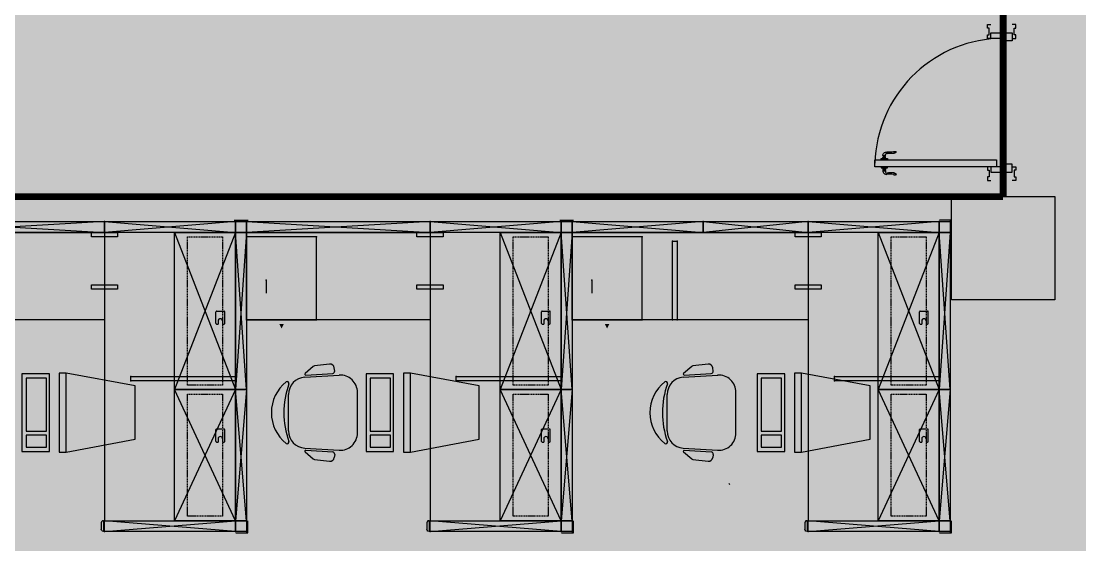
# Model space of a CAD drawing. Header units: millimetres. Extents: x 11706 to 69606, y 10911 to 38811.
# Drawn here: x 20699 to 26852, y 15061 to 18106 of the extents above; entities that cross this region are included whole.
import ezdxf

# ---------------------------------------------------------------- set-up
doc = ezdxf.new("R2010")
doc.units = ezdxf.units.MM
doc.linetypes.add('DASHED', pattern=[0.75, 0.5, -0.25])
doc.linetypes.add('HIDDEN', pattern=[9.525, 6.35, -3.175])
for name, color, linetype in [('doors', 4, 'Continuous'), ('floor', 172, 'Continuous'), ('Furniture', 34, 'Continuous'), ('wall', 5, 'Continuous')]:
    doc.layers.add(name, color=color, linetype=linetype)
doc.layers.add('windows line', color=151, linetype='Continuous', lineweight=0)
doc.styles.get("Standard").update_dxf_attribs({"font": 'arial.ttf'})

# ---------------------------------------------------------------- blocks, each defined once
blk = doc.blocks.new('comp')
at = {"lineweight": -3}
for p, q in [((-155.5, 657.2), (-230.5, 258)), ((154.5, 657.2), (-155.5, 657.2)), ((229.5, 258), (154.5, 657.2)), ((229.5, 258), (-230.5, 258)), ((-230.5, 258), (-230.5, 217.2)), ((229.5, 217.2), (229.5, 258)), ((-230.5, 217.2), (229.5, 217.2))]:
    blk.add_line(p, q, dxfattribs=at)
for p, q in [((225, 160), (-225, 160)), ((-225, 160), (-225, 0)), ((106.6, 142.1), (-201.3, 142.1)), ((-201.3, 142.1), (-201.3, 23.7)), ((106.6, 23.7), (106.6, 142.1)), ((201.3, 142.1), (130.3, 142.1)), ((130.3, 142.1), (130.3, 23.7)), ((201.3, 23.7), (201.3, 142.1)), ((225, 0), (225, 160)), ((-225, 0), (225, 0)), ((-201.3, 23.7), (106.6, 23.7)), ((130.3, 23.7), (201.3, 23.7))]:
    blk.add_line(p, q)
blk = doc.blocks.new('chair 6')
for p, q in [((-10.61, 45), (10.61, 45)), ((-22.75, 35.44), (-26.92, 30.68)), ((-21.87, 35.08), (-22.85, 19.39)), ((-20.59, 35.62), (-21.84, 15.62)), ((20.59, 35.62), (21.84, 15.62)), ((21.87, 35.08), (22.85, 19.39)), ((26.92, 30.68), (22.75, 35.44)), ((-27.22, 29.99), (-28.22, 21.2)), ((28.22, 21.2), (27.22, 29.99)), ((-24.24, 18.23), (-26.02, 18.43)), ((24.24, 18.23), (26.02, 18.43)), ((-11.86, 5), (11.86, 5))]:
    blk.add_line(p, q)
for centre, radius, start, end in [((0, 32.11), 22.89, 38.52766, 141.47234), ((-10.61, 35), 10, 90, 176.42367), ((-17.12, 45.75), 1, 141.47234, 289.90371), ((0, -1.55), 49.3, 70.09629, 109.90371), ((10.61, 35), 10, 3.57633, 90), ((17.12, 45.75), 1, 250.09629, 38.52766), ((-22.37, 35.11), 0.5, 356.42367, 138.80146), ((22.37, 35.11), 0.5, 41.19854, 183.57633), ((-25.98, 29.85), 1.25, 138.80146, 173.50442), ((25.98, 29.85), 1.25, 6.49558, 41.19854), ((-25.74, 20.92), 2.5, 173.50442, 263.50442), ((-24.1, 19.47), 1.25, 263.50442, 356.42367), ((24.1, 19.47), 1.25, 183.57633, 276.49558), ((25.74, 20.92), 2.5, 276.49558, 6.49558), ((-11.86, 15), 10, 176.42367, 270), ((11.86, 15), 10, 270, 3.57633)]:
    blk.add_arc(centre, radius, start, end)
blk = doc.blocks.new('door-handle')
at = {"color": 0}
for p, q in [((-32, 10), (-32, -10)), ((-30, 9), (-32, 9)), ((-30, 9), (-30, -9)), ((-19, 9), (-21, 9)), ((-21, 9), (-21, -9)), ((-19, 10), (-19, -10)), ((-9, 10), (-19, 10)), ((0, 25), (-9, 25)), ((-9, 25), (-9, -25)), ((0, -25), (0, 25)), ((-32, -10), (-40.3, -10)), ((-30, -9), (-32, -9)), ((-19, -9), (-21, -9)), ((-9, -10), (-19, -10)), ((-9, -25), (0, -25)), ((-61.7, -93.1), (-60.8, -94))]:
    blk.add_line(p, q, dxfattribs=at)
for centre, radius, start, end in [((-34.5, -14.9), 25, 84.35495, 191.57472), ((-25.5, 16.2), 8.47, 237.89021, 302.10979), ((-38.9, -82.4), 25.1, 149.32935, 204.97263), ((-91.1, -62.2), 42.6, 313.56134, 358.16916), ((-90.2, -63.1), 42.6, 313.56134, 358.16916), ((-242.8, -39.2), 184.8, 350.53954, 5.99139), ((-39.7, -19.5), 9.55, 85.97688, 192.32568), ((-595.6, -61.6), 548.1, 359.69304, 4.18611), ((-25.5, -16.2), 8.47, 57.89021, 122.10979)]:
    blk.add_arc(centre, radius, start, end, dxfattribs=at)
blk = doc.blocks.new('door 810x125')
at = {"layer": 'doors', "color": 34, "linetype": 'ByBlock'}
for points in [[(-62.5, -32), (-82.5, -32), (-82.5, -12), (-72.5, -12), (-72.5, 28), (-82.5, 28), (-82.5, 48), (-62.5, 48)], [(62.5, 0), (-62.5, 0), (-62.5, -47), (-10.5, -47), (-10.5, -32), (62.5, -32), (62.5, 0)], [(62.5, -32), (82.5, -32), (82.5, -12), (72.5, -12), (72.5, 28), (82.5, 28), (82.5, 48), (62.5, 48)], [(29.5, -32), (735.5, -32), (735.5, -72), (29.5, -72), (29.5, -32)], [(-62.5, -778), (-82.5, -778), (-82.5, -798), (-72.5, -798), (-72.5, -838), (-82.5, -838), (-82.5, -858), (-62.5, -858)], [(62.5, -810), (-62.5, -810), (-62.5, -763), (-10.5, -763), (-10.5, -778), (62.5, -778), (62.5, -810)], [(62.5, -778), (82.5, -778), (82.5, -798), (72.5, -798), (72.5, -838), (82.5, -838), (82.5, -858), (62.5, -858)]]:
    blk.add_lwpolyline(points, dxfattribs=at)
at = {"layer": 'doors'}
blk.add_arc((-10.5, -32), 746.3, 272.80111, 358.46429, dxfattribs=at)
at = {"layer": 'doors', "color": 34, "linetype": 'ByBlock', "zscale": 0.07530120532436947}
for p, xscale, yscale, rotation in [((681.6, -32), 0.7530120532028377, 0.7530120532028377, 270.0000000310026), ((681.6, -72), -0.753012053319253, 0.753012053319253, 269.9999999689974)]:
    blk.add_blockref('door-handle', p, dxfattribs=dict(at, xscale=xscale, yscale=yscale, rotation=rotation))

msp = doc.modelspace()

# ---------------------------------------------------------------- hatches: boundary and pattern name
at = {"layer": 'floor', "true_color": 0xfef4cd}
h = msp.add_hatch(color=254, dxfattribs=at)
h.paths.add_polyline_path([(16506.5, 11710.5), (12406.5, 11710.5), (12406.6, 15810.5), (16506.5, 15810.5), (16506.5, 14810.5), (16606.5, 14810.5), (16606.5, 16010.5), (16506.5, 16010.5), (16506.5, 16910.5), (16606.5, 16910.5), (16606.5, 18185.5), (12406.5, 18185.5), (12406.5, 22335.5), (18706.5, 22335.5), (18706.5, 22085.5), (18956.5, 22085.5), (18956.5, 17085.5), (18706.5, 17085.5), (18706.5, 16485.5), (19306.5, 16485.5), (19306.5, 17085.5), (19056.5, 17085.5), (19056.5, 22085.5), (19306.5, 22085.5), (19306.5, 22335.5), (26106.5, 22335.5), (26106.5, 22085.5), (26706.5, 22085.5), (26706.5, 22685.5), (26106.5, 22685.5), (26106.5, 22435.5), (19306.5, 22435.5), (19306.5, 22956.8), (19206.5, 22956.8), (19206.5, 22685.5), (18706.5, 22685.5), (18706.5, 22435.5), (12406.5, 22435.5), (12406.5, 27460.5), (12606.5, 27460.5), (12606.5, 28260.5), (13406.5, 28260.5), (13406.5, 27460.5), (19206.5, 27460.5), (19206.5, 23766.8), (19306.5, 23766.8), (19306.5, 27460.5), (26356.5, 27460.5), (26356.5, 23766.8), (26456.5, 23766.8), (26456.5, 27460.5), (31206.5, 27460.5), (31206.5, 22435.5), (28206.5, 22435.5), (28206.5, 22335.5), (31206.5, 22335.5), (31206.5, 16835.5), (28206.5, 16835.5), (28206.5, 16735.5), (31206.5, 16735.5), (31206.5, 11710.5), (26806.5, 11710.5), (26806.5, 13826.7), (26706.5, 13826.7), (26706.5, 11710.5), (16606.5, 11710.5), (16606.5, 13910.5), (16506.5, 13910.5)])
h.paths.add_polyline_path([(26106.5, 17085.5), (26706.5, 17085.5), (26706.5, 16485.5), (26106.5, 16485.5)], flags=16)
at = {"layer": 'wall', "true_color": 0x706e6b}
h = msp.add_hatch(color=8, dxfattribs=at)
h.paths.add_polyline_path([(12406.5, 15910.5), (16506.5, 15910.5), (16506.5, 16010.5), (16606.5, 16010.5), (16606.5, 14810.5), (16506.5, 14810.5), (16506.5, 15810.5), (12406.5, 15810.5)])
h.paths.add_polyline_path([(68906.5, 19785.5), (65406.5, 19785.5), (65406.5, 19885.5), (65306.5, 19885.5), (65306.5, 19585.5), (65406.5, 19585.5), (65406.5, 19685.5), (68906.5, 19685.5)])
h.paths.add_polyline_path([(68906.5, 22460.5), (64667.3, 22460.5), (64667.3, 22311.1), (65306.5, 22311.1), (65306.5, 20885.5), (65406.5, 20885.5), (65406.5, 22311.1), (68906.5, 22311.1)])
h.paths.add_polyline_path([(16606.5, 13910.5), (16506.5, 13910.5), (16506.5, 11710.5), (16606.5, 11710.5)])
h.paths.add_polyline_path([(65406.5, 18585.5), (65306.5, 18585.5), (65306.5, 17010.5), (65406.5, 17010.5)])
h.paths.add_polyline_path([(63706.5, 16485.5), (63506.5, 16485.5), (63506.5, 11710.5), (63706.5, 11710.5)])
h.paths.add_polyline_path([(63906.5, 17010.5), (63706.5, 17010.5), (63706.5, 16760.5), (63906.5, 16760.5)])
h.paths.add_polyline_path([(66906.5, 17010.5), (64906.5, 17010.5), (64906.5, 16760.5), (66906.5, 16760.5)])
h.paths.add_polyline_path([(63481.5, 27460.5), (63331.5, 27460.5), (63331.5, 22685.5), (63481.5, 22685.5)], flags=16)
h.paths.add_polyline_path([(63856.5, 22460.5), (63706.5, 22460.5), (63706.5, 22310.5), (63856.5, 22310.5)], flags=17)
h.paths.add_polyline_path([(56081.5, 16485.5), (55931.5, 16485.5), (55931.5, 11710.5), (56081.5, 11710.5)])
h.paths.add_polyline_path([(48681.5, 16485.5), (48531.5, 16485.5), (48531.5, 11710.5), (48681.5, 11710.5)])
h.paths.add_polyline_path([(48681.5, 27460.5), (48531.5, 27460.5), (48531.5, 22685.5), (48681.5, 22685.5)], flags=16)
h.paths.add_polyline_path([(19056.5, 22085.5), (18956.5, 22085.5), (18956.5, 17085.5), (19056.5, 17085.5)])
h.paths.add_polyline_path([(26806.5, 13826.7), (26706.5, 13826.7), (26706.5, 11710.5), (26806.5, 11710.5)])
h.paths.add_polyline_path([(18706.5, 22435.5), (12406.5, 22435.5), (12406.5, 22335.5), (18706.5, 22335.5)])
h.paths.add_polyline_path([(26106.5, 22435.5), (19306.5, 22435.5), (19306.5, 22335.5), (26106.5, 22335.5)], flags=17)
h.paths.add_polyline_path([(12406.5, 18085.5), (12406.5, 18185.5), (16606.5, 18185.5), (16606.5, 16910.5), (16506.5, 16910.5), (16506.5, 18085.5)])
h.paths.add_polyline_path([(31206.5, 16835.5), (28206.5, 16835.5), (28206.5, 16735.5), (31206.5, 16735.5)])
h.paths.add_polyline_path([(19306.5, 22956.8), (19206.5, 22956.8), (19206.5, 22685.5), (19306.5, 22685.5)], flags=17)
h.paths.add_polyline_path([(28206.5, 22435.5), (31206.5, 22435.5), (31206.5, 22335.5), (28206.5, 22335.5)], flags=17)
h.paths.add_polyline_path([(69506.5, 20085.5), (68906.5, 20085.5), (68906.5, 19485.5), (69506.5, 19485.5)])
h.paths.add_polyline_path([(66906.5, 15610.5), (66906.5, 17010.5), (68906.5, 17010.5), (68906.5, 17885.5), (69606.5, 17885.5), (69606.5, 16310.5), (67606.5, 16310.5), (67606.5, 15610.5)])
h.paths.add_polyline_path([(48606.5, 20751.9), (48506.5, 20751.9), (48506.5, 18419.2), (48606.5, 18419.2)])
h.paths.add_polyline_path([(43506.5, 11710.5), (44106.5, 11710.5), (44106.5, 11010.5), (43506.5, 11010.5)])
h.paths.add_polyline_path([(63106.5, 22685.5), (63706.5, 22685.5), (63706.5, 22085.5), (63106.5, 22085.5)], flags=17)
h.paths.add_polyline_path([(69606.5, 23085.5), (68906.5, 23085.5), (68906.5, 21685.5), (69606.5, 21685.5)])
h.paths.add_polyline_path([(65706.5, 11710.5), (66906.5, 11710.5), (66906.5, 14610.5), (67606.5, 14610.5), (67606.5, 10910.5), (65706.5, 10910.5)])
h.paths.add_polyline_path([(62706.5, 11710.5), (64106.5, 11710.5), (64106.5, 10910.5), (62706.5, 10910.5)])
h.paths.add_polyline_path([(55306.5, 11710.5), (56706.5, 11710.5), (56706.5, 10910.5), (55306.5, 10910.5)])
h.paths.add_polyline_path([(47906.5, 11710.5), (49306.5, 11710.5), (49306.5, 10910.5), (47906.5, 10910.5)])
h.paths.add_polyline_path([(60506.5, 11710.5), (61106.5, 11710.5), (61106.5, 11010.5), (60506.5, 11010.5)])
h.paths.add_polyline_path([(58306.5, 11710.5), (58906.5, 11710.5), (58906.5, 11010.5), (58306.5, 11010.5)])
h.paths.add_polyline_path([(53106.5, 11710.5), (53706.5, 11710.5), (53706.5, 11010.5), (53106.5, 11010.5)])
h.paths.add_polyline_path([(50906.5, 11710.5), (51506.5, 11710.5), (51506.5, 11010.5), (50906.5, 11010.5)])
h.paths.add_polyline_path([(45706.5, 11710.5), (46306.5, 11710.5), (46306.5, 11010.5), (45706.5, 11010.5)])
h.paths.add_polyline_path([(48306.5, 17085.5), (48906.5, 17085.5), (48906.5, 16485.5), (48306.5, 16485.5)])
h.paths.add_polyline_path([(55706.5, 17085.5), (56306.5, 17085.5), (56306.5, 16485.5), (55706.5, 16485.5)])
h.paths.add_polyline_path([(63106.5, 17085.5), (63706.5, 17085.5), (63706.5, 16485.5), (63106.5, 16485.5)])
h.paths.add_polyline_path([(55706.5, 22685.5), (56306.5, 22685.5), (56306.5, 22085.5), (55706.5, 22085.5)], flags=17)
h.paths.add_polyline_path([(48306.5, 22685.5), (48906.5, 22685.5), (48906.5, 22085.5), (48306.5, 22085.5)], flags=17)
h.paths.add_polyline_path([(40506.5, 11710.5), (41906.5, 11710.5), (41906.5, 10910.5), (40506.5, 10910.5)])
h.paths.add_polyline_path([(33506.5, 17085.5), (34106.5, 17085.5), (34106.5, 16485.5), (33506.5, 16485.5)])
h.paths.add_polyline_path([(40906.5, 17085.5), (41506.5, 17085.5), (41506.5, 16485.5), (40906.5, 16485.5)])
h.paths.add_polyline_path([(40906.5, 22685.5), (41506.5, 22685.5), (41506.5, 22085.5), (40906.5, 22085.5)], flags=17)
h.paths.add_polyline_path([(33506.5, 22685.5), (34106.5, 22685.5), (34106.5, 22085.5), (33506.5, 22085.5)], flags=17)
h.paths.add_polyline_path([(26406.5, 20751.9), (26506.5, 20751.9), (26506.5, 18419.2), (26406.5, 18419.2)])
h.paths.add_polyline_path([(33106.5, 11710.5), (34506.5, 11710.5), (34506.5, 10910.5), (33106.5, 10910.5)])
h.paths.add_polyline_path([(38306.5, 11710.5), (38906.5, 11710.5), (38906.5, 11010.5), (38306.5, 11010.5)])
h.paths.add_polyline_path([(36106.5, 11710.5), (36706.5, 11710.5), (36706.5, 11010.5), (36106.5, 11010.5)])
h.paths.add_polyline_path([(30906.5, 11710.5), (31506.5, 11710.5), (31506.5, 11010.5), (30906.5, 11010.5)])
h.paths.add_polyline_path([(11746.5, 20385.5), (12406.5, 20385.5), (12406.5, 20985.5), (11746.5, 20985.5)])
h.paths.add_polyline_path([(12406.5, 20985.5), (11706.5, 20985.5), (11706.5, 23360.5), (12406.5, 23360.5)])
h.paths.add_polyline_path([(11746.5, 18785.5), (12406.5, 18785.5), (12406.5, 18185.5), (11746.5, 18185.5)])
h.paths.add_polyline_path([(11746.5, 15210.5), (12406.5, 15210.5), (12406.5, 15810.5), (11746.5, 15810.5)])
h.paths.add_polyline_path([(11746.5, 13610.5), (12406.5, 13610.5), (12406.5, 13010.5), (11746.5, 13010.5)])
h.paths.add_polyline_path([(12406.5, 18185.5), (11706.5, 18185.5), (11706.5, 15810.5), (12406.5, 15810.5)])
h.paths.add_polyline_path([(25706.5, 11710.5), (27106.5, 11710.5), (27106.5, 10910.5), (25706.5, 10910.5)])
h.paths.add_polyline_path([(18306.5, 11710.5), (19706.5, 11710.5), (19706.5, 10910.5), (18306.5, 10910.5)])
h.paths.add_polyline_path([(28706.5, 11710.5), (29306.5, 11710.5), (29306.5, 11010.5), (28706.5, 11010.5)])
h.paths.add_polyline_path([(23506.5, 11710.5), (24106.5, 11710.5), (24106.5, 11010.5), (23506.5, 11010.5)])
h.paths.add_polyline_path([(21306.5, 11710.5), (21906.5, 11710.5), (21906.5, 11010.5), (21306.5, 11010.5)])
h.paths.add_polyline_path([(16306.5, 11710.5), (16906.5, 11710.5), (16906.5, 11010.5), (16306.5, 11010.5)])
h.paths.add_polyline_path([(14306.5, 11710.5), (14906.5, 11710.5), (14906.5, 11010.5), (14306.5, 11010.5)])
h.paths.add_polyline_path([(11706.5, 13010.5), (12406.5, 13010.5), (12406.5, 11710.5), (12906.5, 11710.5), (12906.5, 10910.5), (11706.5, 10910.5)])
h.paths.add_polyline_path([(18706.5, 17085.5), (19306.5, 17085.5), (19306.5, 16485.5), (18706.5, 16485.5)])
h.paths.add_polyline_path([(26106.5, 17085.5), (26706.5, 17085.5), (26706.5, 16485.5), (26106.5, 16485.5)])
h.paths.add_polyline_path([(26106.5, 22685.5), (26706.5, 22685.5), (26706.5, 22085.5), (26106.5, 22085.5)], flags=17)
h.paths.add_polyline_path([(18706.5, 22685.5), (19306.5, 22685.5), (19306.5, 22085.5), (18706.5, 22085.5)], flags=17)
h.paths.add_polyline_path([(14306.5, 31260.5), (14406.5, 31260.5), (14406.5, 30060.5), (14906.5, 30060.5), (14906.5, 29960.5), (14306.5, 29960.5)], flags=17)
h.paths.add_polyline_path([(26456.5, 27460.5), (26356.5, 27460.5), (26356.5, 23766.8), (26456.5, 23766.8)], flags=17)
h.paths.add_polyline_path([(19306.5, 27460.5), (19206.5, 27460.5), (19206.5, 23766.8), (19306.5, 23766.8)], flags=17)
h.paths.add_polyline_path([(11706.5, 28260.5), (12606.5, 28260.5), (12606.5, 27460.5), (12406.5, 27460.5), (12406.5, 26160.5), (11706.5, 26160.5)])
h.paths.add_polyline_path([(16906.5, 27460.5), (13406.5, 27460.5), (13406.5, 28260.5), (16906.5, 28260.5)])
h.paths.add_polyline_path([(11906.5, 30560.5), (11906.5, 31860.5), (15506.5, 31860.5), (15506.5, 28260.5), (14906.5, 28260.5), (14906.5, 31260.5), (12506.5, 31260.5), (12506.5, 30560.5)])
h.paths.add_polyline_path([(12506.5, 29560.5), (11906.5, 29560.5), (11906.5, 28260.5), (12506.5, 28260.5)], flags=17)
h.paths.add_polyline_path([(33106.5, 27460.5), (34506.5, 27460.5), (34506.5, 28260.5), (33106.5, 28260.5)], flags=16)
h.paths.add_polyline_path([(11746.5, 23960.5), (12406.5, 23960.5), (12406.5, 23360.5), (11746.5, 23360.5)])
h.paths.add_polyline_path([(11746.5, 25560.5), (12406.5, 25560.5), (12406.5, 26160.5), (11746.5, 26160.5)])
h.paths.add_polyline_path([(25706.5, 27460.5), (27106.5, 27460.5), (27106.5, 28260.5), (25706.5, 28260.5)], flags=17)
h.paths.add_polyline_path([(18306.5, 27460.5), (19706.5, 27460.5), (19706.5, 28260.5), (18306.5, 28260.5)], flags=17)
h.paths.add_polyline_path([(23506.5, 27460.5), (24106.5, 27460.5), (24106.5, 28160.5), (23506.5, 28160.5)], flags=17)
h.paths.add_polyline_path([(21306.5, 27460.5), (21906.5, 27460.5), (21906.5, 28160.5), (21306.5, 28160.5)], flags=17)
h.paths.add_polyline_path([(30906.5, 27460.5), (31506.5, 27460.5), (31506.5, 28160.5), (30906.5, 28160.5)], flags=17)
h.paths.add_polyline_path([(28706.5, 27460.5), (29306.5, 27460.5), (29306.5, 28160.5), (28706.5, 28160.5)], flags=17)
h.paths.add_polyline_path([(47906.5, 27660.5), (46306.5, 27660.5), (46306.5, 27460.5), (47906.5, 27460.5)], flags=17)
h.paths.add_polyline_path([(45706.5, 27660.5), (44106.5, 27660.5), (44106.5, 27460.5), (45706.5, 27460.5)], flags=17)
h.paths.add_polyline_path([(43006.5, 27460.5), (43006.5, 28260.5), (43406.5, 28260.5), (43406.5, 29360.5), (44106.5, 29360.5), (44106.5, 28260.5), (44106.5, 27460.5)], flags=16)
h.paths.add_polyline_path([(46306.5, 27460.5), (45706.5, 27460.5), (45706.5, 28160.5), (46306.5, 28160.5)], flags=16)
h.paths.add_polyline_path([(55306.5, 27460.5), (56706.5, 27460.5), (56706.5, 28260.5), (55306.5, 28260.5)], flags=16)
h.paths.add_polyline_path([(47906.5, 27460.5), (49306.5, 27460.5), (49306.5, 28260.5), (47906.5, 28260.5)], flags=16)
h.paths.add_polyline_path([(53106.5, 27460.5), (53706.5, 27460.5), (53706.5, 28160.5), (53106.5, 28160.5)], flags=16)
h.paths.add_polyline_path([(50906.5, 27460.5), (51506.5, 27460.5), (51506.5, 28160.5), (50906.5, 28160.5)], flags=16)
h.paths.add_polyline_path([(38306.5, 27460.5), (38306.5, 28260.5), (38406.5, 28260.5), (38406.5, 29160.5), (39106.5, 29160.5), (39106.5, 28260.5), (39406.5, 28260.5), (39406.5, 27460.5)], flags=16)
h.paths.add_polyline_path([(40969.2, 28260.5), (41451.7, 28260.5), (41451.7, 27460.5), (40969.2, 27460.5)], flags=17)
h.paths.add_polyline_path([(67906.5, 27460.5), (67906.5, 28260.5), (69606.5, 28260.5), (69606.5, 26885.5), (68906.5, 26885.5), (68906.5, 27460.5)])
h.paths.add_polyline_path([(65706.5, 27460.5), (66306.5, 27460.5), (66306.5, 28160.5), (65706.5, 28160.5)])
h.paths.add_polyline_path([(62706.5, 27460.5), (64106.5, 27460.5), (64106.5, 28260.5), (62706.5, 28260.5)], flags=16)
h.paths.add_polyline_path([(60506.5, 27460.5), (61106.5, 27460.5), (61106.5, 28160.5), (60506.5, 28160.5)], flags=16)
h.paths.add_polyline_path([(58306.5, 27460.5), (58906.5, 27460.5), (58906.5, 28160.5), (58306.5, 28160.5)], flags=16)
h.paths.add_polyline_path([(69506.5, 25285.5), (68906.5, 25285.5), (68906.5, 24685.5), (69506.5, 24685.5)])
h.paths.add_polyline_path([(48906.5, 31560.5), (48606.5, 31560.5), (48606.5, 31260.5), (48906.5, 31260.5)])
h.paths.add_polyline_path([(48906.5, 38810.5), (48606.5, 38810.5), (48606.5, 38510.5), (48906.5, 38510.5)])
h.paths.add_polyline_path([(45106.5, 33360.5), (45106.5, 38810.5), (44256.5, 38810.5), (44256.5, 38110.5), (44406.5, 38110.5), (44406.5, 33360.5)])
h.paths.add_polyline_path([(41106.5, 32860.5), (41506.5, 32860.5), (41506.5, 33760.5), (41106.5, 33760.5), (41106.5, 38110.5), (40756.5, 38110.5), (40756.5, 38810.5), (41756.5, 38810.5), (41756.5, 38110.5), (41606.5, 38110.5), (41606.5, 31960.5), (41706.5, 31960.5), (41706.5, 31260.5), (41106.5, 31260.5)])
h.paths.add_polyline_path([(43656.5, 38760.5), (43306.5, 38760.5), (43306.5, 38110.5), (43656.5, 38110.5)])
h.paths.add_polyline_path([(42706.5, 38760.5), (42356.5, 38760.5), (42356.5, 38110.5), (42706.5, 38110.5)])
h.paths.add_polyline_path([(33906.5, 37485.5), (33906.5, 38810.5), (39156.5, 38810.5), (39156.5, 38110.5), (34606.5, 38110.5), (34606.5, 37485.5)])
h.paths.add_polyline_path([(39106.5, 31260.5), (38406.5, 31260.5), (38406.5, 30360.5), (39106.5, 30360.5)])
h.paths.add_polyline_path([(33906.5, 32585.5), (34606.5, 32585.5), (34606.5, 31960.5), (39406.5, 31960.5), (39406.5, 31260.5), (33906.5, 31260.5)])
h.paths.add_polyline_path([(38556.5, 34460.5), (39156.5, 34460.5), (39156.5, 33860.5), (38556.5, 33860.5)])
h.paths.add_polyline_path([(38556.5, 36210.5), (39156.5, 36210.5), (39156.5, 35610.5), (38556.5, 35610.5)])
h.paths.add_polyline_path([(36506.5, 34460.5), (37106.5, 34460.5), (37106.5, 33860.5), (36506.5, 33860.5)])
h.paths.add_polyline_path([(36506.5, 36210.5), (37106.5, 36210.5), (37106.5, 35610.5), (36506.5, 35610.5)])
h.paths.add_polyline_path([(34606.5, 36285.5), (33906.5, 36285.5), (33906.5, 33785.5), (34606.5, 33785.5)])
h.paths.add_polyline_path([(41206.5, 33760.5), (41106.5, 33760.5), (41106.5, 32860.5), (41206.5, 32860.5)], flags=17)
h.paths.add_polyline_path([(42606.5, 31260.5), (43406.5, 31260.5), (43406.5, 30360.5), (44106.5, 30360.5), (44106.5, 31260.5), (45106.5, 31260.5), (45106.5, 33360.5), (44406.5, 33360.5), (44406.5, 31960.5), (42606.5, 31960.5)])
h.paths.add_polyline_path([(45206.5, 31360.5), (45106.5, 31360.5), (45106.5, 31260.5), (45206.5, 31260.5)])
h.paths.add_polyline_path([(45006.5, 36635.5), (44506.5, 36635.5), (44506.5, 35635.5), (45006.5, 35635.5)], flags=16)
h.paths.add_polyline_path([(45006.5, 34435.5), (44506.5, 34435.5), (44506.5, 33435.5), (45006.5, 33435.5)], flags=16)
edge = h.paths.add_edge_path()
edge.add_line((65406.5, 20885.5), (65306.5, 20885.5))
edge.add_line((65406.5, 19885.5), (65306.5, 19885.5))
edge.add_line((14406.5, 30060.5), (14575.3, 31124.3))

# ---------------------------------------------------------------- linework, layer by layer
at = {"layer": 'Furniture'}
for p, q in [((21183.6, 16941.1), (20116.8, 16877.6)), ((20116.8, 16941.1), (21183.6, 16877.6)), ((20116.8, 16941.1), (21183.6, 16941.1)), ((21183.6, 16941.1), (21183.6, 16877.6)), ((21183.6, 16941.1), (21945.6, 16941.1)), ((21183.6, 16941.1), (21945.6, 16877.6)), ((21945.6, 16941.1), (21183.6, 16877.6)), ((21183.6, 16877.6), (21183.6, 16941.1)), ((21937.7, 16949), (22017.8, 16949)), ((21945.6, 16877.6), (21945.6, 16941.1)), ((21945.6, 16941.1), (22009.1, 16941.1)), ((21945.6, 16941.1), (21945.6, 16877.6)), ((23075.9, 16941.1), (22009.1, 16877.6)), ((22009.1, 16941.1), (23075.9, 16877.6)), ((22009.1, 16941.1), (23075.9, 16941.1)), ((22009.1, 16877.6), (22009.1, 16941.1)), ((22009.1, 16941.1), (22009.1, 16877.6)), ((23075.9, 16941.1), (23075.9, 16877.6)), ((23075.9, 16941.1), (23837.9, 16941.1)), ((23075.9, 16941.1), (23837.9, 16877.6)), ((23837.9, 16941.1), (23075.9, 16877.6)), ((23075.9, 16877.6), (23075.9, 16941.1)), ((23830, 16949), (23910.1, 16949)), ((23837.9, 16877.6), (23837.9, 16941.1)), ((23837.9, 16941.1), (23901.4, 16941.1)), ((23837.9, 16941.1), (23837.9, 16877.6)), ((23901.4, 16941.1), (23901.4, 16877.6)), ((23901.4, 16941.1), (24663.4, 16941.1)), ((23901.4, 16941.1), (24663.4, 16877.6)), ((24663.4, 16941.1), (23901.4, 16877.6)), ((23901.4, 16877.6), (23901.4, 16941.1)), ((24663.4, 16941.1), (25273, 16941.1)), ((24663.4, 16941.1), (25273, 16877.6)), ((25273, 16941.1), (24663.4, 16877.6)), ((24663.4, 16877.6), (24663.4, 16941.1)), ((24663.4, 16941.1), (24663.4, 16877.6)), ((25273, 16941.1), (25273, 16877.6)), ((25273, 16941.1), (26035, 16941.1)), ((25273, 16941.1), (26035, 16877.6)), ((26035, 16941.1), (25273, 16877.6)), ((25273, 16877.6), (25273, 16941.1)), ((26035, 16877.6), (26035, 16941.1)), ((26035, 16941.1), (26098.5, 16941.1)), ((26035, 16941.1), (26035, 16877.6)), ((26106.5, 16949), (26035.8, 16949)), ((26098.5, 16941.1), (26098.5, 16877.6)), ((26106.5, 16879.2), (26106.5, 16949)), ((21183.6, 16877.6), (20116.8, 16877.6)), ((20116.8, 16877.6), (21183.6, 16877.6)), ((21107.4, 16877.6), (21259.8, 16877.6)), ((21107.4, 16852.2), (21107.4, 16877.6)), ((21183.6, 16877.6), (21183.6, 15201.2)), ((21945.6, 16877.6), (21183.6, 16877.6)), ((21945.6, 16877.6), (21183.6, 16877.6)), ((21183.6, 16877.6), (21183.6, 16369.6)), ((21259.8, 16877.6), (21259.8, 16852.2)), ((21590, 16877.6), (21945.6, 15963.2)), ((21945.6, 16877.6), (21590, 15963.2)), ((21590, 15963.2), (21590, 16877.6)), ((21590, 16877.6), (21945.6, 16877.6)), ((22009.1, 16877.6), (21945.6, 16877.6)), ((21945.6, 15963.2), (21945.6, 16877.6)), ((22009.1, 16877.6), (21945.6, 15963.2)), ((22009.1, 15963.2), (21945.6, 16877.6)), ((21945.6, 16877.6), (22009.1, 16877.6)), ((21945.6, 16877.6), (21945.6, 15963.2)), ((21945.6, 15201.2), (21945.6, 16877.6)), ((23075.9, 16877.6), (22009.1, 16877.6)), ((22009.1, 16877.6), (23075.9, 16877.6)), ((22009.1, 16369.6), (22009.1, 16877.6)), ((22009.1, 16877.6), (22009.1, 15963.2)), ((22999.7, 16877.6), (23152.1, 16877.6)), ((22999.7, 16852.2), (22999.7, 16877.6)), ((23075.9, 16877.6), (23075.9, 16369.6)), ((23837.9, 16877.6), (23075.9, 16877.6)), ((23075.9, 16877.6), (23075.9, 15201.2)), ((23837.9, 16877.6), (23075.9, 16877.6)), ((23152.1, 16877.6), (23152.1, 16852.2)), ((23482.3, 16877.6), (23837.9, 15963.2)), ((23837.9, 16877.6), (23482.3, 15963.2)), ((23482.3, 15963.2), (23482.3, 16877.6)), ((23482.3, 16877.6), (23837.9, 16877.6)), ((23901.4, 16877.6), (23837.9, 16877.6)), ((23837.9, 15963.2), (23837.9, 16877.6)), ((23901.4, 16877.6), (23837.9, 15963.2)), ((23901.4, 15963.2), (23837.9, 16877.6)), ((23837.9, 16877.6), (23901.4, 16877.6)), ((23837.9, 15201.2), (23837.9, 16877.6)), ((23837.9, 16877.6), (23837.9, 15963.2)), ((24663.4, 16877.6), (23901.4, 16877.6)), ((23901.4, 16877.6), (23901.4, 15963.2)), ((23901.4, 16877.6), (25273, 16877.6)), ((23901.4, 16369.6), (23901.4, 16877.6)), ((25273, 16877.6), (24663.4, 16877.6)), ((25196.8, 16877.6), (25349.2, 16877.6)), ((25196.8, 16852.2), (25196.8, 16877.6)), ((26035, 16877.6), (25273, 16877.6)), ((25273, 16877.6), (25273, 15201.2)), ((26035, 16877.6), (25273, 16877.6)), ((25273, 16877.6), (25273, 16369.6)), ((25349.2, 16877.6), (25349.2, 16852.2)), ((25679.4, 16877.6), (26035, 15963.2)), ((26035, 16877.6), (25679.4, 15963.2)), ((25679.4, 15963.2), (25679.4, 16877.6)), ((25679.4, 16877.6), (26035, 16877.6)), ((26098.5, 16877.6), (26035, 16877.6)), ((26035, 15963.2), (26035, 16877.6)), ((26098.5, 16877.6), (26035, 15963.2)), ((26098.5, 15963.2), (26035, 16877.6)), ((26035, 16877.6), (26098.5, 16877.6)), ((26035, 16877.6), (26035, 15963.2)), ((26035, 15201.2), (26035, 16877.6)), ((26098.5, 16877.6), (26098.5, 15963.2)), ((21259.8, 16852.2), (21107.4, 16852.2)), ((22415.5, 16852.2), (22009.1, 16852.2)), ((22009.1, 16852.2), (22009.1, 16369.6)), ((22415.5, 16369.6), (22415.5, 16852.2)), ((23152.1, 16852.2), (22999.7, 16852.2)), ((24307.8, 16852.2), (23901.4, 16852.2)), ((23901.4, 16852.2), (23901.4, 16369.6)), ((24307.8, 16369.6), (24307.8, 16852.2)), ((25349.2, 16852.2), (25196.8, 16852.2)), ((21107.4, 16547.4), (21107.4, 16572.8)), ((21107.4, 16572.8), (21259.8, 16572.8)), ((21259.8, 16572.8), (21259.8, 16547.4)), ((22123.7, 16600.7), (22123.7, 16524.5)), ((22999.7, 16547.4), (22999.7, 16572.8)), ((22999.7, 16572.8), (23152.1, 16572.8)), ((23152.1, 16572.8), (23152.1, 16547.4)), ((24016, 16600.7), (24016, 16524.5)), ((25196.8, 16547.4), (25196.8, 16572.8)), ((25196.8, 16572.8), (25349.2, 16572.8)), ((25349.2, 16572.8), (25349.2, 16547.4)), ((21259.8, 16547.4), (21107.4, 16547.4)), ((23152.1, 16547.4), (22999.7, 16547.4)), ((25349.2, 16547.4), (25196.8, 16547.4)), ((21183.6, 16369.6), (20116.8, 16369.6)), ((21831.3, 16348.1), (21831.3, 16416.4)), ((21835.3, 16420.4), (21878.1, 16420.4)), ((21882.1, 16348.1), (21882.1, 16416.4)), ((23075.9, 16369.6), (22009.1, 16369.6)), ((22009.1, 16369.6), (22415.5, 16369.6)), ((23723.6, 16348.1), (23723.6, 16416.4)), ((23727.6, 16420.4), (23770.4, 16420.4)), ((23774.4, 16348.1), (23774.4, 16416.4)), ((25273, 16369.6), (23901.4, 16369.6)), ((23901.4, 16369.6), (24307.8, 16369.6)), ((24511, 16369.6), (24485.6, 16369.6)), ((25920.7, 16348.1), (25920.7, 16416.4)), ((25924.7, 16420.4), (25967.5, 16420.4)), ((25971.5, 16348.1), (25971.5, 16416.4)), ((21835.3, 16344.2), (21844, 16344.2)), ((21844, 16363.2), (21844, 16344.2)), ((21869.4, 16363.2), (21869.4, 16344.2)), ((21869.4, 16344.2), (21878.1, 16344.2)), ((23727.6, 16344.2), (23736.3, 16344.2)), ((23736.3, 16363.2), (23736.3, 16344.2)), ((23761.7, 16363.2), (23761.7, 16344.2)), ((23761.7, 16344.2), (23770.4, 16344.2)), ((25924.7, 16344.2), (25933.4, 16344.2)), ((25933.4, 16363.2), (25933.4, 16344.2)), ((25958.8, 16363.2), (25958.8, 16344.2)), ((25958.8, 16344.2), (25967.5, 16344.2)), ((21945.6, 16039.4), (21945.6, 16014)), ((23837.9, 16039.4), (23837.9, 16014)), ((26035, 16039.4), (26035, 16014)), ((21945.6, 15201.2), (21590, 15963.2)), ((21945.6, 15963.2), (21590, 15201.2)), ((21590, 15201.2), (21590, 15963.2)), ((21590, 15963.2), (21945.6, 15963.2)), ((21945.6, 15963.2), (21590, 15963.2)), ((22009.1, 15963.2), (21945.6, 15963.2)), ((21945.6, 15201.2), (21945.6, 15963.2)), ((22009.1, 15963.2), (21945.6, 15201.2)), ((22009.1, 15201.2), (21945.6, 15963.2)), ((21945.6, 15963.2), (22009.1, 15963.2)), ((21945.6, 15963.2), (21945.6, 15201.2)), ((22009.1, 15963.2), (22009.1, 15201.2)), ((23837.9, 15963.2), (23482.3, 15963.2)), ((23837.9, 15201.2), (23482.3, 15963.2)), ((23837.9, 15963.2), (23482.3, 15201.2)), ((23482.3, 15201.2), (23482.3, 15963.2)), ((23482.3, 15963.2), (23837.9, 15963.2)), ((23901.4, 15963.2), (23837.9, 15963.2)), ((23837.9, 15201.2), (23837.9, 15963.2)), ((23901.4, 15963.2), (23837.9, 15201.2)), ((23901.4, 15201.2), (23837.9, 15963.2)), ((23837.9, 15963.2), (23901.4, 15963.2)), ((23837.9, 15963.2), (23837.9, 15201.2)), ((23901.4, 15963.2), (23901.4, 15201.2)), ((26035, 15201.2), (25679.4, 15963.2)), ((26035, 15963.2), (25679.4, 15201.2)), ((25679.4, 15201.2), (25679.4, 15963.2)), ((25679.4, 15963.2), (26035, 15963.2)), ((26035, 15963.2), (25679.4, 15963.2)), ((26035, 15201.2), (26035, 15963.2)), ((26098.5, 15963.2), (26035, 15201.2)), ((26098.5, 15201.2), (26035, 15963.2)), ((26035, 15963.2), (26098.5, 15963.2)), ((26098.5, 15963.2), (26035, 15963.2)), ((26035, 15963.2), (26035, 15201.2)), ((26098.5, 15963.2), (26098.5, 15201.2)), ((21831.3, 15662.3), (21831.3, 15730.6)), ((21835.3, 15734.6), (21878.1, 15734.6)), ((21882.1, 15662.3), (21882.1, 15730.6)), ((23723.6, 15662.3), (23723.6, 15730.6)), ((23727.6, 15734.6), (23770.4, 15734.6)), ((23774.4, 15662.3), (23774.4, 15730.6)), ((25920.7, 15662.3), (25920.7, 15730.6)), ((25924.7, 15734.6), (25967.5, 15734.6)), ((25971.5, 15662.3), (25971.5, 15730.6)), ((21835.3, 15658.4), (21844, 15658.4)), ((21844, 15677.4), (21844, 15658.4)), ((21869.4, 15677.4), (21869.4, 15658.4)), ((21869.4, 15658.4), (21878.1, 15658.4)), ((23727.6, 15658.4), (23736.3, 15658.4)), ((23736.3, 15677.4), (23736.3, 15658.4)), ((23761.7, 15677.4), (23761.7, 15658.4)), ((23761.7, 15658.4), (23770.4, 15658.4)), ((25924.7, 15658.4), (25933.4, 15658.4)), ((25933.4, 15677.4), (25933.4, 15658.4)), ((25958.8, 15677.4), (25958.8, 15658.4)), ((25958.8, 15658.4), (25967.5, 15658.4)), ((24817.4, 15412.5), (24812.6, 15417.2)), ((21170.9, 15199.6), (21166.1, 15194.8)), ((21177.3, 15201.2), (21170.9, 15199.6)), ((21177.3, 15201.2), (21177.3, 15139.2)), ((21183.6, 15201.2), (21945.6, 15201.2)), ((21945.6, 15137.7), (21183.6, 15201.2)), ((21183.6, 15137.7), (21945.6, 15201.2)), ((21183.6, 15137.7), (21183.6, 15201.2)), ((21183.6, 15201.2), (21945.6, 15201.2)), ((21945.6, 15201.2), (21590, 15201.2)), ((21945.6, 15201.2), (22009.1, 15201.2)), ((21945.6, 15137.7), (21945.6, 15201.2)), ((22009.1, 15201.2), (21945.6, 15201.2)), ((21945.6, 15201.2), (21945.6, 15137.7)), ((22009.1, 15201.2), (22009.1, 15137.7)), ((22017, 15129.7), (22017, 15200.4)), ((23063.2, 15199.6), (23058.4, 15194.8)), ((23069.6, 15201.2), (23063.2, 15199.6)), ((23069.6, 15201.2), (23069.6, 15139.2)), ((23075.9, 15201.2), (23837.9, 15201.2)), ((23837.9, 15137.7), (23075.9, 15201.2)), ((23075.9, 15137.7), (23837.9, 15201.2)), ((23075.9, 15137.7), (23075.9, 15201.2)), ((23075.9, 15201.2), (23837.9, 15201.2)), ((23837.9, 15201.2), (23482.3, 15201.2)), ((23837.9, 15201.2), (23901.4, 15201.2)), ((23837.9, 15137.7), (23837.9, 15201.2)), ((23901.4, 15201.2), (23837.9, 15201.2)), ((23837.9, 15201.2), (23837.9, 15137.7)), ((23901.4, 15201.2), (23901.4, 15137.7)), ((23909.3, 15129.7), (23909.3, 15200.4)), ((25260.3, 15199.6), (25255.6, 15194.8)), ((25266.7, 15201.2), (25260.3, 15199.6)), ((25266.7, 15201.2), (25266.7, 15139.2)), ((25273, 15201.2), (26035, 15201.2)), ((26035, 15137.7), (25273, 15201.2)), ((25273, 15137.7), (26035, 15201.2)), ((25273, 15137.7), (25273, 15201.2)), ((25273, 15201.2), (26035, 15201.2)), ((26035, 15201.2), (25679.4, 15201.2)), ((26035, 15201.2), (26098.5, 15201.2)), ((26035, 15137.7), (26035, 15201.2)), ((26035, 15201.2), (26035, 15137.7)), ((26098.5, 15201.2), (26035, 15201.2)), ((26098.5, 15201.2), (26098.5, 15137.7)), ((26106.5, 15129.7), (26106.5, 15200.4)), ((21166.1, 15194.8), (21164.6, 15188.5)), ((21164.6, 15188.5), (21164.6, 15151.9)), ((21166.1, 15145.6), (21164.6, 15151.9)), ((21170.9, 15140.8), (21166.1, 15145.6)), ((21177.3, 15139.2), (21170.9, 15140.8)), ((21183.6, 15195.6), (21177.3, 15195.6)), ((21183.6, 15144.8), (21177.3, 15144.8)), ((21183.6, 15144.8), (21183.6, 15195.6)), ((21945.6, 15137.7), (21183.6, 15137.7)), ((22009.1, 15137.7), (21945.6, 15137.7)), ((23058.4, 15194.8), (23056.9, 15188.5)), ((23056.9, 15188.5), (23056.9, 15151.9)), ((23058.4, 15145.6), (23056.9, 15151.9)), ((23063.2, 15140.8), (23058.4, 15145.6)), ((23069.6, 15139.2), (23063.2, 15140.8)), ((23075.9, 15195.6), (23069.6, 15195.6)), ((23075.9, 15144.8), (23069.6, 15144.8)), ((23075.9, 15144.8), (23075.9, 15195.6)), ((23837.9, 15137.7), (23075.9, 15137.7)), ((23901.4, 15137.7), (23837.9, 15137.7)), ((25255.6, 15194.8), (25254, 15188.5)), ((25254, 15188.5), (25254, 15151.9)), ((25255.6, 15145.6), (25254, 15151.9)), ((25260.3, 15140.8), (25255.6, 15145.6)), ((25266.7, 15139.2), (25260.3, 15140.8)), ((25273, 15195.6), (25266.7, 15195.6)), ((25273, 15144.8), (25266.7, 15144.8)), ((25273, 15144.8), (25273, 15195.6)), ((26035, 15137.7), (25273, 15137.7)), ((26098.5, 15137.7), (26035, 15137.7)), ((21947.2, 15129.7), (22017, 15129.7)), ((23839.5, 15129.7), (23909.3, 15129.7)), ((26036.6, 15129.7), (26106.5, 15129.7))]:
    msp.add_line(p, q, dxfattribs=at)
at = {"layer": 'Furniture', "linetype": 'HIDDEN'}
for p, q in [((21666.2, 16852.2), (21869.4, 16852.2)), ((21666.2, 15988.6), (21666.2, 16852.2)), ((21869.4, 16852.2), (21869.4, 15988.6)), ((23558.5, 16852.2), (23761.7, 16852.2)), ((23558.5, 15988.6), (23558.5, 16852.2)), ((23761.7, 16852.2), (23761.7, 15988.6)), ((25755.6, 16852.2), (25958.8, 16852.2)), ((25755.6, 15988.6), (25755.6, 16852.2)), ((25958.8, 16852.2), (25958.8, 15988.6)), ((21869.4, 15988.6), (21666.2, 15988.6)), ((21666.2, 15937.8), (21869.4, 15937.8)), ((21666.2, 15226.6), (21666.2, 15937.8)), ((21869.4, 15937.8), (21869.4, 15226.6)), ((23761.7, 15988.6), (23558.5, 15988.6)), ((23558.5, 15937.8), (23761.7, 15937.8)), ((23558.5, 15226.6), (23558.5, 15937.8)), ((23761.7, 15937.8), (23761.7, 15226.6)), ((25958.8, 15988.6), (25755.6, 15988.6)), ((25755.6, 15937.8), (25958.8, 15937.8)), ((25755.6, 15226.6), (25755.6, 15937.8)), ((25958.8, 15937.8), (25958.8, 15226.6)), ((21869.4, 15226.6), (21666.2, 15226.6)), ((23761.7, 15226.6), (23558.5, 15226.6)), ((25958.8, 15226.6), (25755.6, 15226.6))]:
    msp.add_line(p, q, dxfattribs=at)
at = {"layer": 'Furniture', "linetype": 'DASHED'}
for p, q in [((24485.6, 16826.8), (24511, 16826.8)), ((24485.6, 16369.6), (24485.6, 16826.8)), ((24511, 16826.8), (24511, 16369.6)), ((21336, 16014), (21336, 16039.4)), ((21336, 16039.4), (21945.6, 16039.4)), ((21945.6, 16014), (21336, 16014)), ((23228.3, 16014), (23228.3, 16039.4)), ((23228.3, 16039.4), (23837.9, 16039.4)), ((23837.9, 16014), (23228.3, 16014)), ((25425.4, 16014), (25425.4, 16039.4)), ((25425.4, 16039.4), (26035, 16039.4)), ((26035, 16014), (25425.4, 16014))]:
    msp.add_line(p, q, dxfattribs=at)
at = {"layer": 'Furniture'}
for centre, radius, start, end in [((21835.3, 16416.4), 3.81, 90.00001, 180), ((21856.7, 16363.2), 12.7, 0, 180), ((21878.1, 16416.4), 3.81, 0, 90.00001), ((23727.6, 16416.4), 3.81, 90.00001, 180), ((23749, 16363.2), 12.7, 0, 180), ((23770.4, 16416.4), 3.81, 0, 90.00001), ((25924.7, 16416.4), 3.81, 90.00001, 180), ((25946.1, 16363.2), 12.7, 0, 180), ((25967.5, 16416.4), 3.81, 0, 90.00001), ((21835.3, 16348.1), 3.81, 180, 270), ((21878.1, 16348.1), 3.81, 270, 0), ((23727.6, 16348.1), 3.81, 180, 270), ((23770.4, 16348.1), 3.81, 270, 0), ((25924.7, 16348.1), 3.81, 180, 270), ((25967.5, 16348.1), 3.81, 270, 0), ((21835.3, 15730.6), 3.81, 90.00001, 180), ((21878.1, 15730.6), 3.81, 0, 90.00001), ((23727.6, 15730.6), 3.81, 90.00001, 180), ((23770.4, 15730.6), 3.81, 0, 90.00001), ((25924.7, 15730.6), 3.81, 90.00001, 180), ((25967.5, 15730.6), 3.81, 0, 90.00001), ((21835.3, 15662.3), 3.81, 180, 270), ((21856.7, 15677.4), 12.7, 0, 180), ((21878.1, 15662.3), 3.81, 270, 0), ((23727.6, 15662.3), 3.81, 180, 270), ((23749, 15677.4), 12.7, 0, 180), ((23770.4, 15662.3), 3.81, 270, 0), ((25924.7, 15662.3), 3.81, 180, 270), ((25946.1, 15677.4), 12.7, 0, 180), ((25967.5, 15662.3), 3.81, 270, 0)]:
    msp.add_arc(centre, radius, start, end, dxfattribs=at)
for p in [(21183.6, 16941.1), (21183.6, 16941.1), (21945.6, 16941.1), (21945.6, 16941.1), (22009.1, 16941.1), (22009.1, 16941.1), (23075.9, 16941.1), (23075.9, 16941.1), (23837.9, 16941.1), (23837.9, 16941.1), (23901.4, 16941.1), (23901.4, 16941.1), (24663.4, 16941.1), (24663.4, 16941.1), (25273, 16941.1), (25273, 16941.1), (26035, 16941.1), (26035, 16941.1), (26098.5, 16941.1), (21183.6, 16877.6), (21183.6, 16877.6), (21183.6, 16877.6), (21183.6, 16877.6), (21183.6, 16877.6), (21590, 16877.6), (21945.6, 16877.6), (21945.6, 16877.6), (21945.6, 16877.6), (21945.6, 16877.6), (21945.6, 16877.6), (22009.1, 16877.6), (22009.1, 16877.6), (22009.1, 16877.6), (22009.1, 16877.6), (23075.9, 16877.6), (23075.9, 16877.6), (23075.9, 16877.6), (23075.9, 16877.6), (23075.9, 16877.6), (23482.3, 16877.6), (23837.9, 16877.6), (23837.9, 16877.6), (23837.9, 16877.6), (23837.9, 16877.6), (23837.9, 16877.6), (23901.4, 16877.6), (23901.4, 16877.6), (23901.4, 16877.6), (23901.4, 16877.6), (24663.4, 16877.6), (24663.4, 16877.6), (25273, 16877.6), (25273, 16877.6), (25273, 16877.6), (25273, 16877.6), (25273, 16877.6), (25679.4, 16877.6), (26035, 16877.6), (26035, 16877.6), (26035, 16877.6), (26035, 16877.6), (26035, 16877.6), (26098.5, 16877.6), (26098.5, 16877.6), (22009.1, 16852.2), (22415.5, 16852.2), (23901.4, 16852.2), (24307.8, 16852.2), (24485.6, 16826.8), (24511, 16826.8), (22123.7, 16600.7), (24016, 16600.7), (21183.6, 16369.6), (21767.8, 16420.4), (21767.8, 16420.4), (22009.1, 16369.6), (22009.1, 16369.6), (22415.5, 16369.6), (23075.9, 16369.6), (23660.1, 16420.4), (23660.1, 16420.4), (23901.4, 16369.6), (23901.4, 16369.6), (24307.8, 16369.6), (24485.6, 16369.6), (24511, 16369.6), (25273, 16369.6), (25857.2, 16420.4), (25857.2, 16420.4), (21336, 16039.4), (21336, 16014), (21945.6, 16039.4), (21945.6, 16014), (23228.3, 16039.4), (23228.3, 16014), (23837.9, 16039.4), (23837.9, 16014), (25425.4, 16039.4), (25425.4, 16014), (26035, 16039.4), (26035, 16014), (21590, 15963.2), (21590, 15963.2), (21945.6, 15963.2), (21945.6, 15963.2), (21945.6, 15963.2), (21945.6, 15963.2), (22009.1, 15963.2), (22009.1, 15963.2), (23482.3, 15963.2), (23482.3, 15963.2), (23837.9, 15963.2), (23837.9, 15963.2), (23837.9, 15963.2), (23837.9, 15963.2), (23901.4, 15963.2), (23901.4, 15963.2), (25679.4, 15963.2), (25679.4, 15963.2), (26035, 15963.2), (26035, 15963.2), (26035, 15963.2), (26035, 15963.2), (26098.5, 15963.2), (26098.5, 15963.2), (21767.8, 15582.2), (21767.8, 15582.2), (23660.1, 15582.2), (23660.1, 15582.2), (25857.2, 15582.2), (25857.2, 15582.2), (21183.6, 15201.2), (21183.6, 15201.2), (21183.6, 15201.2), (21590, 15201.2), (21945.6, 15201.2), (21945.6, 15201.2), (21945.6, 15201.2), (21945.6, 15201.2), (21945.6, 15201.2), (22009.1, 15201.2), (22009.1, 15201.2), (23075.9, 15201.2), (23075.9, 15201.2), (23075.9, 15201.2), (23482.3, 15201.2), (23837.9, 15201.2), (23837.9, 15201.2), (23837.9, 15201.2), (23837.9, 15201.2), (23837.9, 15201.2), (23901.4, 15201.2), (23901.4, 15201.2), (25273, 15201.2), (25273, 15201.2), (25273, 15201.2), (25679.4, 15201.2), (26035, 15201.2), (26035, 15201.2), (26035, 15201.2), (26035, 15201.2), (26035, 15201.2), (26098.5, 15201.2), (26098.5, 15201.2), (21183.6, 15139.2), (21183.6, 15137.7), (21945.6, 15137.7), (21945.6, 15137.7), (22009.1, 15137.7), (23075.9, 15139.2), (23075.9, 15137.7), (23837.9, 15137.7), (23837.9, 15137.7), (23901.4, 15137.7), (25273, 15139.2), (25273, 15137.7), (26035, 15137.7), (26035, 15137.7), (26098.5, 15137.7)]:
    msp.add_point(p, dxfattribs=at)
for points in [[(22199.6, 16344.2), (22225, 16344.2), (22212.3, 16318.8)], [(24091.9, 16344.2), (24117.3, 16344.2), (24104.6, 16318.8)]]:
    msp.add_solid(points, dxfattribs=at)
at = {"layer": 'wall'}
msp.add_lwpolyline([(26106.5, 17085.5), (26706.5, 17085.5), (26706.5, 16485.5), (26106.5, 16485.5), (26106.5, 17085.5)], dxfattribs=at)
at = {"layer": 'windows line', "const_width": 40}
for points in [[(26406.5, 22085.5), (26406.5, 17085.5)], [(26406.5, 17085.5), (19306.5, 17085.5)]]:
    msp.add_lwpolyline(points, dxfattribs=at)

# ---------------------------------------------------------------- block references
at = {"layer": 'doors', "color": 34, "linetype": 'ByBlock', "rotation": 180}
msp.add_blockref('door 810x125', (26397.2, 17227.8), dxfattribs=at)
at = {"layer": 'Furniture', "xscale": 10, "yscale": 10, "zscale": 10, "rotation": 90}
for p in [(22703.5, 15829.2), (24903.5, 15829.2)]:
    msp.add_blockref('chair 6', p, dxfattribs=at)
at = {"layer": 'Furniture', "rotation": 270}
for p in [(20703.5, 15829.2), (22703.5, 15829.2), (24976.8, 15829.2)]:
    msp.add_blockref('comp', p, dxfattribs=at)

# ---------------------------------------------------------------- texts
at = {"layer": 'Furniture', "flags": 1}
for tag, p, s in [('CAPPN', (21767.8, 16420.4), 'RTL36NA'), ('CAPMG', (21767.8, 16420.4), 'KNO'), ('CAPMC', (21767.8, 16420.4), 'REF'), ('CAPQT', (21767.8, 16420.4), '1'), ('CAPDH', (21767.8, 16420.4), '49.000000'), ('CAPGC', (21767.8, 16420.4), 'TOR'), ('CAPPN', (23660.1, 16420.4), 'RTL36NA'), ('CAPMG', (23660.1, 16420.4), 'KNO'), ('CAPMC', (23660.1, 16420.4), 'REF'), ('CAPQT', (23660.1, 16420.4), '1'), ('CAPDH', (23660.1, 16420.4), '49.000000'), ('CAPGC', (23660.1, 16420.4), 'TOR'), ('CAPPN', (25857.2, 16420.4), 'RTL36NA'), ('CAPMG', (25857.2, 16420.4), 'KNO'), ('CAPMC', (25857.2, 16420.4), 'REF'), ('CAPQT', (25857.2, 16420.4), '1'), ('CAPDH', (25857.2, 16420.4), '49.000000'), ('CAPGC', (25857.2, 16420.4), 'TOR'), ('CAPPN', (21767.8, 15582.2), 'RTL30NA'), ('CAPMG', (21767.8, 15582.2, 51.1), 'KNO'), ('CAPMC', (21767.8, 15582.2), 'REF'), ('CAPQT', (21767.8, 15582.2), '1'), ('CAPDH', (21767.8, 15582.2), '49.000000'), ('CAPGC', (21767.8, 15582.2), 'TOR'), ('CAPPN', (23660.1, 15582.2), 'RTL30NA'), ('CAPMG', (23660.1, 15582.2, 51.1), 'KNO'), ('CAPMC', (23660.1, 15582.2), 'REF'), ('CAPQT', (23660.1, 15582.2), '1'), ('CAPDH', (23660.1, 15582.2), '49.000000'), ('CAPGC', (23660.1, 15582.2), 'TOR'), ('CAPPN', (25857.2, 15582.2), 'RTL30NA'), ('CAPMG', (25857.2, 15582.2, 51.1), 'KNO'), ('CAPMC', (25857.2, 15582.2), 'REF'), ('CAPQT', (25857.2, 15582.2), '1'), ('CAPDH', (25857.2, 15582.2), '49.000000'), ('CAPGC', (25857.2, 15582.2), 'TOR')]:
    msp.add_attdef(tag, p, s, height=0.0254, rotation=270, dxfattribs=at)

doc.saveas('drawing.dxf')
